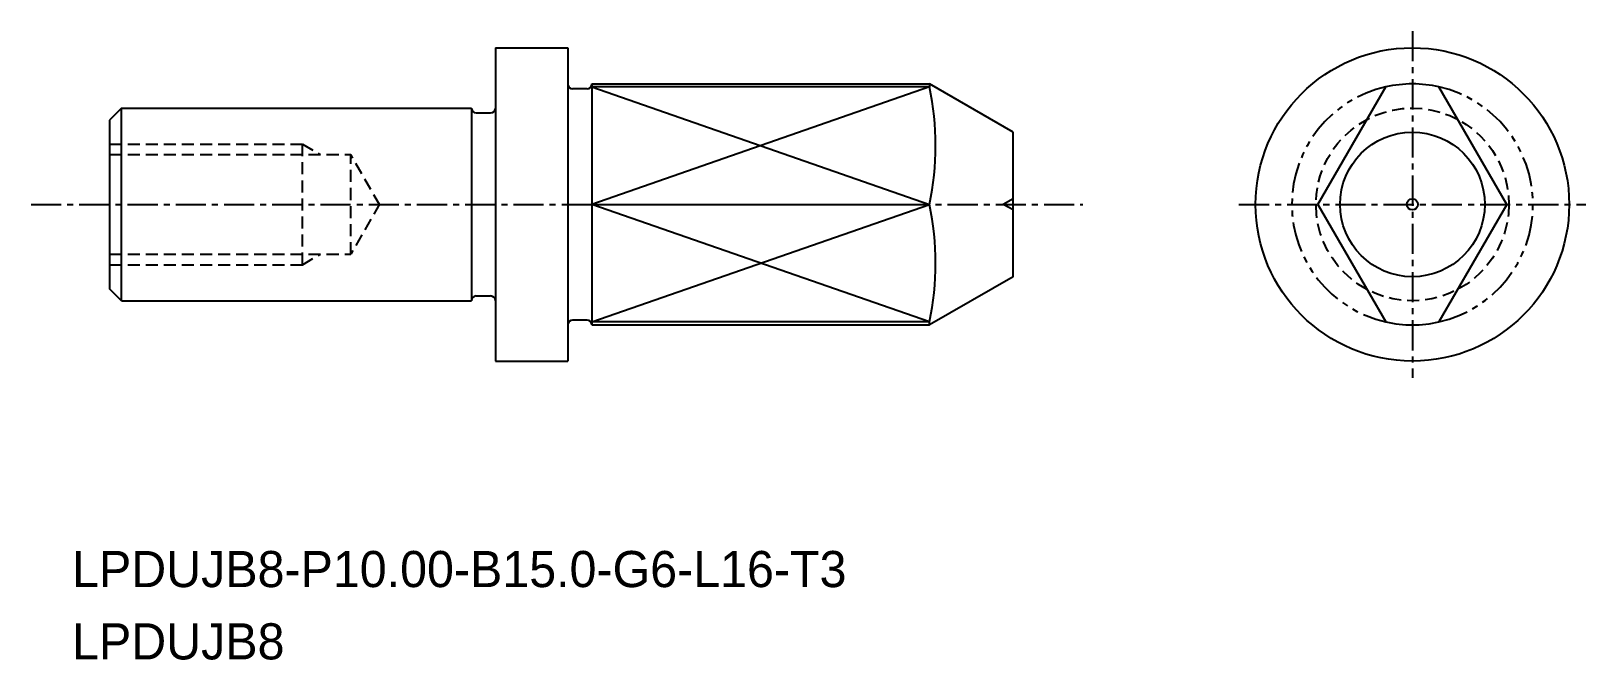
# Model space of a CAD drawing. Extents: x -1725.9 to -1661.4, y -697.6 to -671.5.
import ezdxf

# ---------------------------------------------------------------- set-up
doc = ezdxf.new("R2010")
doc.units = 0
for name, pattern in [('CENTER', [2, 1.25, -0.25, 0.25, -0.25]), ('DASHED', [0.75, 0.5, -0.25]), ('PHANTOM', [2.5, 1.25, -0.25, 0.25, -0.25, 0.25, -0.25])]:
    doc.linetypes.add(name, pattern=pattern)
doc.layers.get('0').update_dxf_attribs({"linetype": 'CONTINUOUS'})
doc.layers.add('CENTER', color=1, linetype='CENTER')

msp = doc.modelspace()

# ---------------------------------------------------------------- linework, layer by layer
at = {"color": 7, "linetype": 'CONTINUOUS'}
for p, q in [((-1706.597, -672.198), (-1703.597, -672.198)), ((-1706.597, -672.198), (-1706.597, -685.198)), ((-1702.797, -673.898), (-1703.397, -673.898)), ((-1702.597, -673.698), (-1702.597, -683.698)), ((-1702.597, -673.698), (-1688.597, -673.698)), ((-1672.494, -678.698), (-1669.678, -673.82)), ((-1664.662, -678.698), (-1667.478, -673.82)), ((-1722.097, -674.698), (-1722.597, -675.198)), ((-1722.097, -682.698), (-1722.097, -674.698)), ((-1722.097, -674.698), (-1707.597, -674.698)), ((-1707.597, -674.698), (-1707.597, -682.698)), ((-1707.397, -674.898), (-1706.797, -674.898)), ((-1722.597, -675.198), (-1722.597, -682.198)), ((-1702.597, -678.698), (-1688.597, -678.698)), ((-1672.494, -678.698), (-1669.678, -683.575)), ((-1664.662, -678.698), (-1667.478, -683.575)), ((-1722.097, -682.698), (-1722.597, -682.198)), ((-1722.097, -682.698), (-1707.597, -682.698)), ((-1707.397, -682.498), (-1706.797, -682.498)), ((-1702.797, -683.498), (-1703.397, -683.498)), ((-1702.597, -683.698), (-1688.597, -683.698)), ((-1706.597, -685.198), (-1703.597, -685.198))]:
    msp.add_line(p, q, dxfattribs=at)
at = {"linetype": 'CONTINUOUS'}
for p, q in [((-1703.597, -672.198), (-1703.597, -685.198)), ((-1688.597, -673.82), (-1702.597, -673.82)), ((-1685.133, -675.698), (-1688.597, -673.698)), ((-1688.597, -673.698), (-1688.597, -673.82)), ((-1685.133, -681.698), (-1685.133, -675.698)), ((-1685.133, -681.698), (-1688.597, -683.698)), ((-1688.597, -683.575), (-1702.597, -683.575)), ((-1688.597, -683.698), (-1688.597, -683.575))]:
    msp.add_line(p, q, dxfattribs=at)
at = {"color": 3, "linetype": 'CONTINUOUS'}
for p, q in [((-1688.597, -673.82), (-1702.597, -678.698)), ((-1702.597, -673.82), (-1688.597, -678.698)), ((-1702.597, -683.575), (-1688.597, -678.698)), ((-1688.597, -683.575), (-1702.597, -678.698))]:
    msp.add_line(p, q, dxfattribs=at)
at = {"color": 3, "linetype": 'DASHED'}
for p, q in [((-1722.597, -676.198), (-1714.597, -676.198)), ((-1714.597, -681.198), (-1714.597, -676.198)), ((-1714.597, -676.198), (-1713.848, -676.631)), ((-1722.597, -676.631), (-1712.597, -676.631)), ((-1712.597, -680.765), (-1712.597, -676.631)), ((-1711.385, -678.731), (-1712.597, -676.631)), ((-1711.385, -678.665), (-1712.597, -680.765)), ((-1722.597, -680.765), (-1712.597, -680.765)), ((-1714.597, -681.198), (-1713.848, -680.765)), ((-1722.597, -681.198), (-1714.597, -681.198))]:
    msp.add_line(p, q, dxfattribs=at)
at = {"color": 3}
for p in [(-1685.133, -678.467), (-1685.133, -678.928)]:
    msp.add_line(p, (-1685.54, -678.698), dxfattribs=at)
at = {"linetype": 'CONTINUOUS'}
for radius in [6.5, 3]:
    msp.add_circle((-1668.578, -678.698), radius, dxfattribs=at)
at = {"color": 3, "linetype": 'DASHED'}
msp.add_circle((-1668.578, -678.698), 4, dxfattribs=at)
msp.add_circle((-1668.578, -678.698), 0.23)
at = {"color": 7, "linetype": 'CONTINUOUS'}
for centre, start, end in [((-1703.397, -673.698), 180, 270), ((-1702.797, -673.698), 270, 0), ((-1707.397, -674.698), 180, 270), ((-1706.797, -674.698), 270, 0), ((-1707.397, -682.698), 90, 180), ((-1706.797, -682.698), 0, 90), ((-1703.397, -683.698), 90, 180), ((-1702.797, -683.698), 0, 90)]:
    msp.add_arc(centre, 0.2, start, end, dxfattribs=at)
at = {"linetype": 'CONTINUOUS'}
for centre, start, end in [((-1700.438, -676.259), 348.36133, 11.63867), ((-1700.438, -681.136), 348.36143, 11.63878)]:
    msp.add_arc(centre, 12.089, start, end, dxfattribs=at)
at = {"color": 3, "linetype": 'PHANTOM'}
for start, end in [(102.70903, 257.29097), (282.70903, 77.29097)]:
    msp.add_arc((-1668.578, -678.698), 5, start, end, dxfattribs=at)
for start, end in [(77.29097, 102.70903), (257.29097, 282.70903)]:
    msp.add_arc((-1668.578, -678.698), 5, start, end)
at = {"color": 7, "linetype": 'CONTINUOUS'}
msp.add_point((-1722.597, -678.698), dxfattribs=at)
at = {"layer": 'CENTER', "color": 1, "linetype": 'CENTER'}
for p, q in [((-1668.578, -671.504), (-1668.578, -685.892)), ((-1725.852, -678.698), (-1682.247, -678.698)), ((-1675.772, -678.698), (-1661.384, -678.698))]:
    msp.add_line(p, q, dxfattribs=at)

# ---------------------------------------------------------------- texts
for s, p in [('LPDUJB8-P10.00-B15.0-G6-L16-T3', (-1724.152, -694.58)), ('LPDUJB8', (-1724.152, -697.58))]:
    msp.add_text(s, height=1.5).set_placement(p)

doc.saveas('drawing.dxf')
